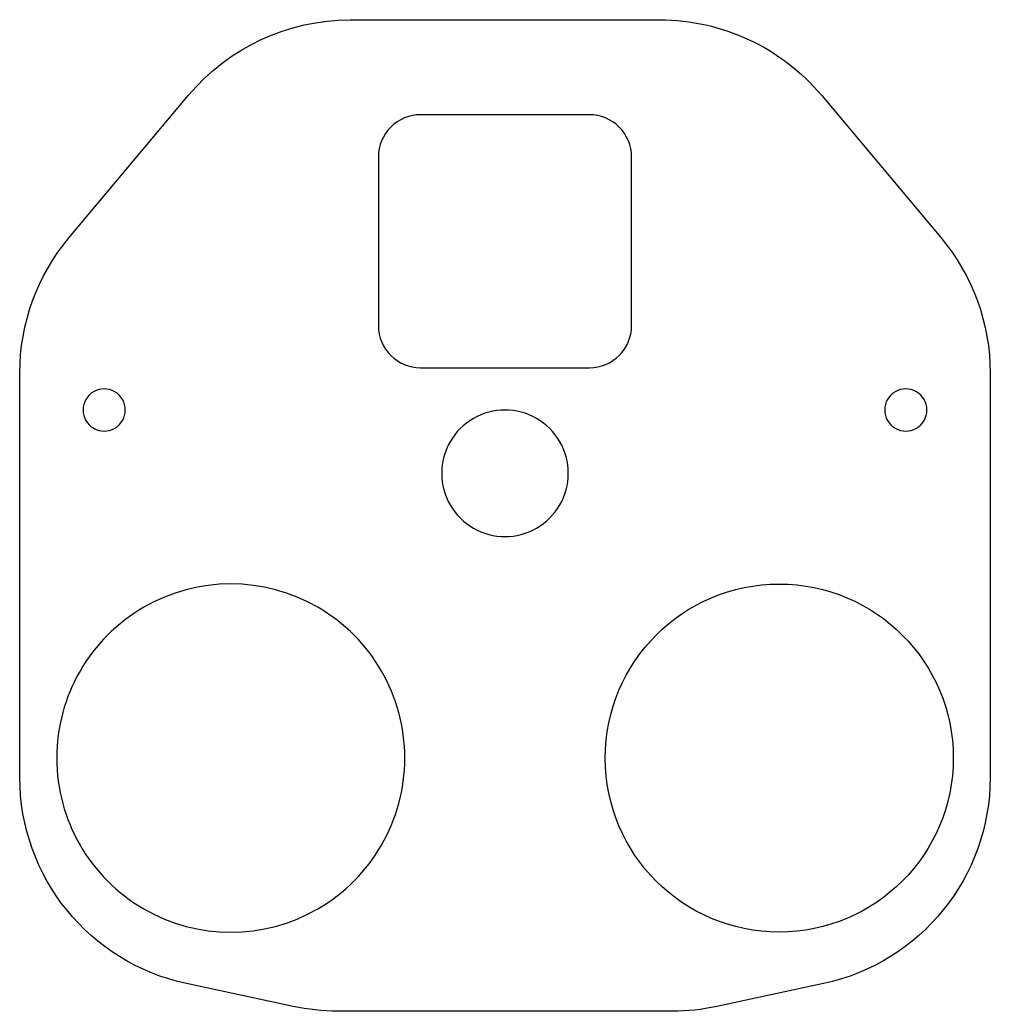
# Model space of a CAD drawing. Header units: millimetres. Extents: x -103.5 to -57.5, y 9.2 to 56.2.
import ezdxf

# ---------------------------------------------------------------- set-up
doc = ezdxf.new("R2010")
doc.units = ezdxf.units.MM
doc.layers.get('0').update_dxf_attribs({"linetype": 'CONTINUOUS'})

msp = doc.modelspace()

# ---------------------------------------------------------------- linework, layer by layer
for points in [[(-65.501, 52.595), (-59.854, 45.865, -0.176327), (-57.515, 39.438), (-57.515, 20.271, -0.353653), (-65.419, 10.493), (-70.479, 9.409, -0.053249), (-72.591, 9.187), (-88.455, 9.187, -0.052823), (-90.55, 9.409), (-95.61, 10.493, -0.353653), (-103.515, 20.271), (-103.515, 39.438, -0.176327), (-101.175, 45.865), (-95.512, 52.614, -0.221695), (-87.852, 56.187), (-73.178, 56.187, -0.222361)], [(-74.515, 41.687), (-74.515, 49.687, 0.414214), (-76.515, 51.687), (-84.515, 51.687, 0.414215), (-86.515, 49.687), (-86.515, 41.687, 0.414212), (-84.515, 39.687), (-76.515, 39.687, 0.414212)]]:
    msp.add_lwpolyline(points, format="xyb", close=True)
msp.add_circle((-67.515, 21.187), 8.25)
for centre, radius, start, end in [((-99.515, 37.688), 1, -0.0611, 180.0611), ((-61.515, 37.687), 1, -0.0204, 180.0204), ((-99.515, 37.685), 1, -180.0611, 0.0611), ((-80.515, 34.688), 3, -0.0332, 180.0332), ((-61.515, 37.686), 1, -180.0204, 0.0204), ((-80.515, 34.685), 3, -180.0332, 0.0332), ((-93.515, 21.191), 8.25, -0.0283, 180.0283), ((-93.515, 21.182), 8.25, -180.0283, 0.0283)]:
    msp.add_arc(centre, radius, start, end)

doc.saveas('drawing.dxf')
